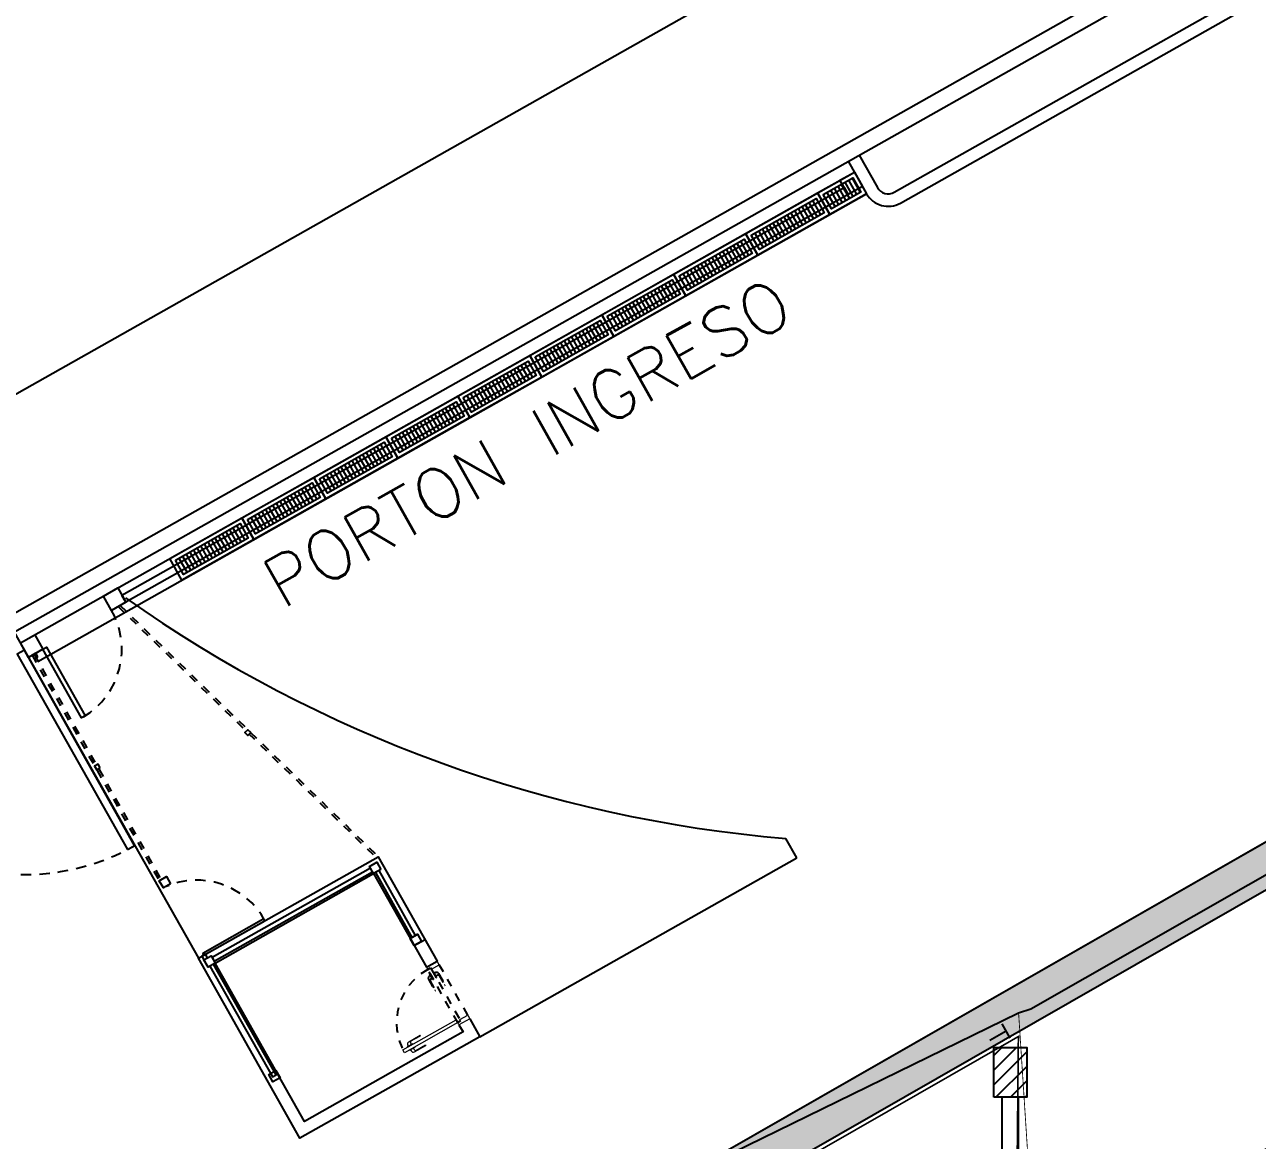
# Model space of a CAD drawing. Header units: millimetres. Extents: x 403 to 619, y 594 to 709.
# Drawn here: x 433.15 to 448.06, y 649.5 to 663 of the extents above; entities that cross this region are included whole.
import ezdxf

# ---------------------------------------------------------------- set-up
doc = ezdxf.new("R2010")
doc.units = ezdxf.units.MM
doc.linetypes.add('ACAD_ISO07W100', pattern=[3, 0, -3])
doc.linetypes.add('HIDDEN2', pattern=[0.1875, 0.125, -0.0625])
for name, color, linetype in [('A-CARP', 2, 'Continuous'), ('Carpinterias', 5, 'Continuous'), ('Hatch ANMAT', 252, 'Continuous'), ('HATCH MINISTERIO', 252, 'Continuous'), ('PUNTERA', 252, 'Continuous')]:
    doc.layers.add(name, color=color, linetype=linetype)
doc.layers.add('ED - Carpinterias', color=2, linetype='Continuous', lineweight=9)
doc.layers.add('Muros', color=1, linetype='Continuous', lineweight=25)
doc.styles.get("Standard").update_dxf_attribs({"font": 'txt.shx'})

# ---------------------------------------------------------------- blocks, each defined once
blk = doc.blocks.new('P 0.70m')
at = {"layer": 'A-CARP', "color": 252, "linetype": 'HIDDEN2', "ltscale": 0.01}
for p, q in [((572.578927, 158.95551), (572.563927, 158.95551)), ((572.628927, 158.95551), (572.643927, 158.95551)), ((572.533927, 158.92551), (572.533927, 158.767811)), ((572.539927, 158.90351), (572.539927, 158.767811)), ((572.667927, 158.90351), (572.667927, 158.767811)), ((572.673927, 158.92551), (572.673927, 158.767811))]:
    blk.add_line(p, q, dxfattribs=at)
for points in [[(572.583927, 158.974536), (572.583927, 158.896484), (572.578927, 158.896484), (572.578927, 158.974536)], [(572.623927, 158.295941), (572.583927, 158.295941), (572.583927, 159.035941), (572.623927, 159.035941)], [(572.623927, 158.974536), (572.623927, 158.896484), (572.628927, 158.896484), (572.628927, 158.974536)]]:
    blk.add_lwpolyline(points, close=True, dxfattribs=at)
for points in [[(572.733927, 158.315941), (572.733927, 159.015941)], [(572.563927, 158.91551), (572.578927, 158.91551)], [(572.643927, 158.91551), (572.628927, 158.91551)], [(572.539927, 158.767811), (572.533927, 158.767811)], [(572.667927, 158.767811), (572.673927, 158.767811)]]:
    blk.add_lwpolyline(points, dxfattribs=at)
for centre, radius, start, end in [((572.583927, 158.295941), 0.74, 90, 180), ((572.563927, 158.92551), 0.03, 90, 180), ((572.643927, 158.92551), 0.03, 360, 90), ((572.563927, 158.88551), 0.03, 90, 143.130102), ((572.643927, 158.88551), 0.03, 36.869898, 90)]:
    blk.add_arc(centre, radius, start, end, dxfattribs=at)
at = {"layer": 'ED - Carpinterias'}
for p, q in [((571.954358, 158.385941), (572.112057, 158.385941)), ((571.976358, 158.379941), (572.112057, 158.379941)), ((571.924358, 158.340941), (571.924358, 158.355941)), ((571.924358, 158.290941), (571.924358, 158.275941)), ((571.954358, 158.245941), (572.112057, 158.245941)), ((571.976358, 158.251941), (572.112057, 158.251941))]:
    blk.add_line(p, q, dxfattribs=at)
for points in [[(572.733927, 159.065941), (572.583927, 159.065941), (572.583927, 159.035941), (572.623927, 159.035941), (572.623927, 159.015941), (572.733927, 159.015941)], [(572.583927, 158.335941), (572.583927, 158.295941), (571.843927, 158.295941), (571.843927, 158.335941)], [(571.905331, 158.335941), (571.983384, 158.335941), (571.983384, 158.340941), (571.905331, 158.340941)], [(571.905331, 158.295941), (571.983384, 158.295941), (571.983384, 158.290941), (571.905331, 158.290941)], [(572.733927, 158.265941), (572.583927, 158.265941), (572.583927, 158.295941), (572.623927, 158.295941), (572.623927, 158.315941), (572.733927, 158.315941)]]:
    blk.add_lwpolyline(points, close=True, dxfattribs=at)
for points in [[(572.112057, 158.379941), (572.112057, 158.385941)], [(571.964358, 158.355941), (571.964358, 158.340941)], [(571.964358, 158.275941), (571.964358, 158.290941)], [(572.112057, 158.251941), (572.112057, 158.245941)]]:
    blk.add_lwpolyline(points, dxfattribs=at)
for centre, start, end in [((571.954358, 158.355941), 90, 180), ((571.994358, 158.355941), 126.869898, 180), ((571.954358, 158.275941), 180, 270), ((571.994358, 158.275941), 180, 233.130102)]:
    blk.add_arc(centre, 0.03, start, end, dxfattribs=at)
blk = doc.blocks.new('A$C3E6B7836')
h = blk.add_hatch()
h.set_pattern_fill('ANSI31', color=256, style=0)
h.set_pattern_definition([(45, (-13.37838, -34.88476), (-0.08838835, 0.08838835), [])])
h.paths.add_polyline_path([(-0.2, -0.3), (-0.2, 0.3), (0.2, 0.3), (0.2, -0.3)])
blk.add_lwpolyline([(-0.2, -0.3), (-0.2, 0.3), (0.2, 0.3), (0.2, -0.3), (-0.2, -0.3)])
blk = doc.blocks.new('A$C0587192B')
at = {"color": 252}
for p, q in [((0.05, -0.1), (0.25, -0.1)), ((0.05, -0.15), (0.25, -0.15)), ((0.05, -0.2), (0.25, -0.2)), ((0.05, -0.25), (0.25, -0.25)), ((0.05, -0.3), (0.25, -0.3)), ((0.05, -0.35), (0.25, -0.35)), ((0.05, -0.4), (0.25, -0.4)), ((0.05, -0.45), (0.25, -0.45)), ((0.05, -0.5), (0.25, -0.5)), ((0.05, -0.55), (0.25, -0.55)), ((0.05, -0.6), (0.25, -0.6)), ((0.05, -0.65), (0.25, -0.65)), ((0.05, -0.7), (0.25, -0.7)), ((0.05, -0.75), (0.25, -0.75)), ((0.05, -0.8), (0.25, -0.8)), ((0.05, -0.85), (0.25, -0.85)), ((0.05, -0.9), (0.25, -0.9))]:
    blk.add_line(p, q, dxfattribs=at)
blk.add_lwpolyline([(0, -1), (0, 0), (0.3, 0), (0.3, -1), (0, -1)], dxfattribs=at)
blk.add_lwpolyline([(0.05, -0.95), (0.05, -0.05), (0.25, -0.05), (0.25, -0.95)], close=True, dxfattribs=at)

msp = doc.modelspace()

# ---------------------------------------------------------------- hatches: boundary and pattern name
at = {"layer": 'PUNTERA'}
h = msp.add_hatch(color=252, dxfattribs=at)
h.dxf.hatch_style = 1
h.paths.add_polyline_path([(434.676214, 634.920915), (434.676214, 644.803393), (465.242101, 662.314786), (464.993686, 662.748392), (434.576214, 645.322026), (434.576214, 634.920915)])

# ---------------------------------------------------------------- linework, layer by layer
at = {"color": 252}
for p, q in [((408.047228, 644.417976), (497.947228, 695.167976)), ((443.672875, 660.969382), (482.868677, 683.096045)), ((443.746614, 660.838759), (482.942417, 682.965421)), ((443.116671, 661.344399), (443.337889, 660.952528)), ((443.247295, 661.418138), (443.468512, 661.026267)), ((433.166998, 655.555397), (443.19041, 661.213775)), ((442.94481, 661.017713), (443.043129, 660.843548)), ((442.988351, 661.042293), (443.08667, 660.868128)), ((443.031893, 661.066872), (443.130212, 660.892708)), ((443.075434, 661.091452), (443.173753, 660.917287)), ((443.118975, 661.116032), (443.217294, 660.941867)), ((443.162516, 661.140612), (443.260835, 660.966447)), ((433.314477, 655.29415), (443.337889, 660.952528)), ((442.857728, 660.968554), (442.956047, 660.794389)), ((442.901269, 660.993133), (442.999588, 660.818968))]:
    msp.add_line(p, q, dxfattribs=at)
at = {"color": 1}
for p, q in [((409.177895, 642.41508), (499.376214, 693.333486)), ((499.176214, 692.990915), (409.276214, 642.240915)), ((433.027889, 655.649118), (435.254743, 651.704405)), ((442.492417, 652.919345), (442.360066, 653.153796)), ((438.66079, 650.75633), (442.492417, 652.919345))]:
    msp.add_line(p, q, dxfattribs=at)
msp.add_line((445.076214, 650.737552), (444.977895, 650.911717))
at = {"color": 7}
for p, q in [((444.976214, 645.590915), (444.976214, 650.024649)), ((445.176214, 645.590915), (445.176214, 650.024649))]:
    msp.add_line(p, q, dxfattribs=at)
for points in [[(434.676214, 634.920915), (434.676214, 644.803393), (465.242101, 662.314786), (464.996435, 662.749967), (434.576214, 645.322026), (434.576214, 634.920915)], [(445.027055, 650.824635), (444.827055, 650.711732)]]:
    msp.add_lwpolyline(points)
msp.add_lwpolyline([(434.676214, 634.920915), (434.676214, 644.803393), (465.242101, 662.314786), (464.993686, 662.748392), (434.576214, 645.322026), (434.576214, 634.920915)], close=True)
at = {"color": 252}
msp.add_lwpolyline([(442.746066, 660.962935), (443.19041, 661.213775), (443.337889, 660.952528), (442.893544, 660.701688), (442.746066, 660.962935)], dxfattribs=at)
msp.add_lwpolyline([(442.814187, 660.943974), (443.171449, 661.145654), (443.269768, 660.971489), (442.912506, 660.769809)], close=True, dxfattribs=at)
at = {"ltscale": 0.01, "const_width": 0.02}
msp.add_lwpolyline([(445.126214, 645.810915), (441.926214, 645.810915), (441.926214, 648.897068), (445.174337, 650.757939), (445.126214, 645.810915)], dxfattribs=at)
at = {"color": 252}
for radius in [0.15, 0.3]:
    msp.add_arc((443.599136, 661.100006), radius, 209.445429, 299.445429, dxfattribs=at)
at = {"color": 1}
msp.add_arc((443.714999, 669.289092), 16.192085, 234.762974, 265.19995, dxfattribs=at)
at = {"layer": 'Carpinterias'}
for points in [[(443.19041, 661.213775), (443.288729, 661.03961), (443.114564, 660.941291), (443.016246, 661.115456)], [(443.065405, 661.028374), (443.114564, 660.941291), (434.37942, 656.010161), (434.33026, 656.097244)], [(434.281101, 656.184326), (434.37942, 656.010161), (434.205255, 655.911843), (434.106936, 656.086007)], [(433.275793, 655.616814), (433.374112, 655.442649), (433.199947, 655.34433), (433.101628, 655.518495)], [(434.397138, 653.020171), (434.484221, 653.069331), (433.150787, 655.431412), (433.063705, 655.382253)], [(433.311551, 655.349915), (433.286971, 655.393456), (433.24343, 655.368877), (433.268009, 655.325335)], [(433.374112, 655.442649), (433.417653, 655.467228), (433.886847, 654.636085), (433.843306, 654.611505)], [(435.888955, 654.434815), (435.853156, 654.469721), (435.81825, 654.433922), (435.854049, 654.399016)], [(434.068561, 654.008899), (434.043982, 654.05244), (434.00044, 654.027861), (434.02502, 653.984319)], [(437.462002, 652.778187), (437.37492, 652.729028), (437.32576, 652.81611), (437.412843, 652.86527)], [(434.918352, 652.605427), (434.83127, 652.556268), (434.78211, 652.64335), (434.869193, 652.692509)], [(435.319997, 651.741241), (436.060197, 652.159097), (436.04794, 652.180809), (435.30774, 651.762953)], [(437.953596, 651.907363), (437.866514, 651.858204), (437.817355, 651.945286), (437.904437, 651.994445)], [(435.366347, 651.70999), (435.341767, 651.753531), (435.298226, 651.728951), (435.322806, 651.68541)], [(435.459106, 651.64752), (435.372024, 651.598361), (435.322864, 651.685443), (435.409947, 651.734603)], [(436.242572, 650.259667), (436.155489, 650.210507), (436.10633, 650.29759), (436.193412, 650.346749)]]:
    msp.add_lwpolyline(points, close=True, dxfattribs=at)
at = {"layer": 'Carpinterias', "linetype": 'ACAD_ISO07W100', "ltscale": 0.001}
for points in [[(434.286301, 655.957594), (437.407799, 652.919839)], [(434.310306, 655.971146), (437.431804, 652.933391)], [(433.24343, 655.368877), (434.78211, 652.64335)], [(433.266776, 655.382056), (434.805457, 652.65653)]]:
    msp.add_lwpolyline(points, dxfattribs=at)
at = {"layer": 'Carpinterias', "color": 4}
for points in [[(437.36263, 652.750798), (437.33805, 652.79434), (435.422237, 651.712832), (435.446816, 651.669291)], [(437.440231, 652.765897), (437.39669, 652.741318), (437.839125, 651.957576), (437.882666, 651.982156)], [(435.437336, 651.63523), (435.393794, 651.610651), (436.151176, 650.269003), (436.194717, 650.293583)]]:
    msp.add_lwpolyline(points, close=True, dxfattribs=at)
at = {"layer": 'Carpinterias', "color": 252, "linetype": 'HIDDEN2'}
for centre, radius, start, end in [((433.374112, 655.442649), 0.95476, 300.945866, 30.945866), ((433.150787, 655.431412), 2.714309, 207.334072, 299.445429), ((435.234519, 651.709026), 0.940376, 28.594427, 113.936771)]:
    msp.add_arc(centre, radius, start, end, dxfattribs=at)
at = {"layer": 'Hatch ANMAT'}
msp.add_lwpolyline([(472.974977, 655.220915), (472.926214, 604.640915), (419.426214, 604.640915), (419.426214, 636.871772), (441.714009, 649.349831), (445.177055, 651.044635), (445.325688, 651.093718), (472.986214, 666.877589), (472.986214, 666.877589), (472.986214, 666.877589)], dxfattribs=at)
at = {"layer": 'HATCH MINISTERIO', "ltscale": 0.01, "const_width": 0.01}
msp.add_lwpolyline([(466.017502, 604.640915), (419.426214, 604.640915), (419.426214, 636.871772), (441.714009, 649.349831), (445.177055, 651.044635), (445.383874, 647.844521), (466.226214, 659.524106), (466.226214, 659.524106), (466.226214, 659.524106)], dxfattribs=at)
at = {"layer": 'HATCH MINISTERIO', "color": 20, "ltscale": 0.01, "true_color": 0xee3911, "const_width": 0.0001}
msp.add_lwpolyline([(441.926263, 645.810965), (441.926263, 648.897119), (445.174386, 650.757989), (445.126263, 645.810965), (441.926263, 645.810965)], dxfattribs=at)
at = {"layer": 'Muros'}
for p, q in [((437.866684, 651.8583), (437.997138, 651.931943)), ((438.014163, 651.597052), (438.144616, 651.670695))]:
    msp.add_line(p, q, dxfattribs=at)
for points in [[(437.746424, 650.240156), (436.483729, 649.527344), (435.254743, 651.704405), (437.431804, 652.933391), (438.144616, 651.670695)], [(437.672685, 650.370779), (436.540614, 649.731707), (435.459106, 651.64752), (437.37492, 652.729028), (438.013992, 651.596956)], [(438.407268, 650.900297), (438.456427, 650.813214), (437.672685, 650.370779)], [(438.537891, 650.974036), (438.66079, 650.75633), (437.746424, 650.240156)]]:
    msp.add_lwpolyline(points, dxfattribs=at)

# ---------------------------------------------------------------- block references
at = {"color": 7, "rotation": 299.445429}
for p in [(442.746066, 660.962935), (441.875241, 660.471341), (441.004417, 659.979747), (440.133593, 659.488152), (439.262768, 658.996558), (438.391944, 658.504963), (437.52112, 658.013369), (436.650296, 657.521775), (435.779471, 657.03018)]:
    msp.add_blockref('A$C0587192B', p, dxfattribs=at)
msp.add_blockref('A$C3E6B7836', (445.076214, 650.324649))
at = {"layer": 'ED - Carpinterias', "extrusion": (0, 0, -1), "xscale": -1, "zscale": -1, "rotation": 330.554571}
msp.add_blockref('P 0.70m', (-17.59008, 231.599531), dxfattribs=at)

# ---------------------------------------------------------------- texts
msp.add_text('PORTON INGRESO', height=0.6, rotation=29.445429).set_placement((436.269884, 655.922172))

doc.saveas('drawing.dxf')
